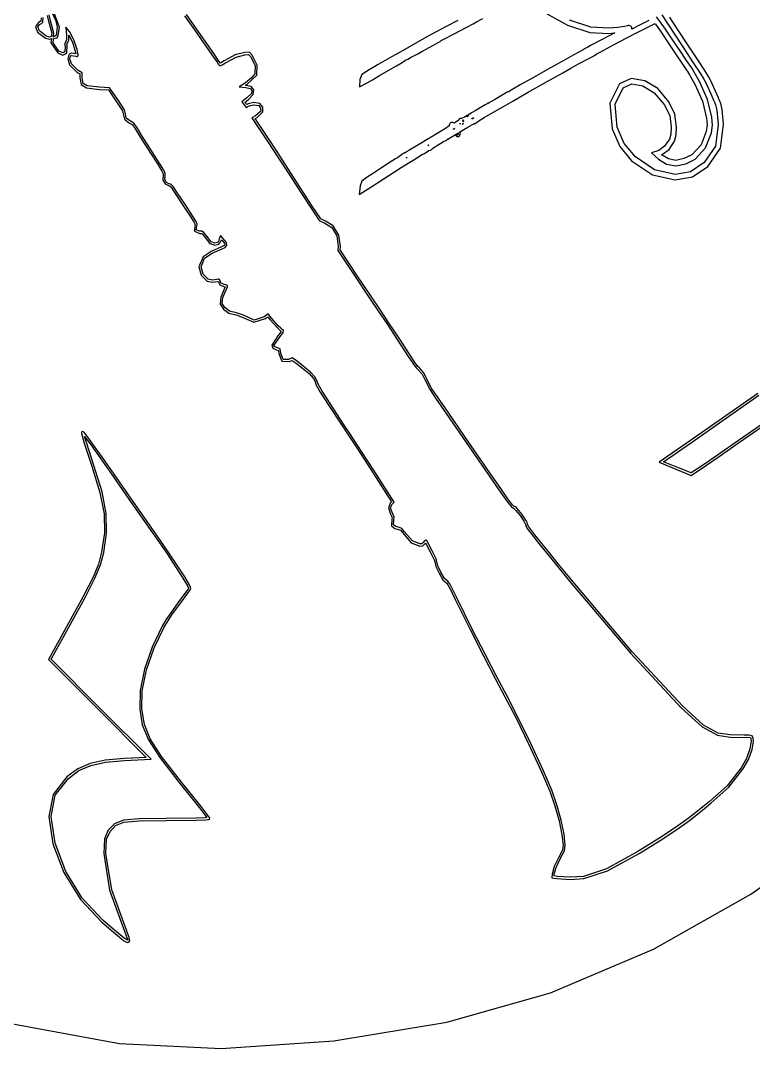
# Model space of a CAD drawing. Extents: x 23 to 468, y 457 to 580.
# Drawn here: x 406.3 to 444.6, y 456.6 to 510.3 of the extents above; entities that cross this region are included whole.
import ezdxf

# ---------------------------------------------------------------- set-up
doc = ezdxf.new("R2010")
doc.units = 0
doc.layers.get('0').update_dxf_attribs({"linetype": 'CONTINUOUS'})

msp = doc.modelspace()

# ---------------------------------------------------------------- linework, layer by layer
at = {"color": 0}
for p, q in [((407.674, 510.536), (407.734, 510.237)), ((407.846, 510.251), (407.779, 510.568)), ((407.91, 510.695), (408.114, 510.254)), ((408.305, 509.912), (408.005, 510.752)), ((414.842, 510.519), (415.364, 509.774)), ((415.459, 509.838), (414.937, 510.586)), ((433.716, 510.642), (434.837, 510.021)), ((439.773, 510.568), (440.097, 510.064)), ((407.222, 510.155), (407.063, 509.947)), ((407.176, 509.937), (407.271, 510.053)), ((407.303, 510.208), (407.222, 510.155)), ((407.271, 510.053), (407.37, 510.113)), ((407.338, 510.24), (407.303, 510.208)), ((407.352, 510.413), (407.338, 510.24)), ((407.37, 510.113), (407.437, 510.18)), ((407.437, 510.18), (407.465, 510.431)), ((407.734, 510.237), (407.85, 509.806)), ((407.945, 509.873), (407.846, 510.251)), ((408.114, 510.254), (408.192, 509.912)), ((429.122, 510.275), (428.505, 509.951)), ((429.588, 509.923), (429.913, 510.095)), ((429.913, 510.095), (430.093, 510.194)), ((430.093, 510.194), (430.421, 510.364)), ((434.837, 510.021), (436.009, 509.644)), ((436.062, 509.923), (434.95, 510.286)), ((437.981, 509.997), (437.822, 509.954)), ((438.037, 510.004), (437.981, 509.997)), ((438.069, 510.007), (438.037, 510.004)), ((438.15, 509.979), (438.069, 510.007)), ((438.171, 509.961), (438.15, 509.979)), ((438.531, 509.983), (438.277, 509.849)), ((438.916, 510.173), (438.531, 509.983)), ((439.102, 510.261), (438.916, 510.173)), ((439.039, 509.919), (439.416, 510.106)), ((439.078, 510.268), (439.102, 510.261)), ((439.416, 510.106), (439.434, 510.081)), ((439.434, 510.081), (439.734, 509.658)), ((439.656, 510.258), (439.494, 510.459)), ((439.967, 509.817), (439.656, 510.258)), ((440.097, 510.064), (440.429, 509.556)), ((440.334, 510.215), (440.189, 510.438)), ((440.665, 509.711), (440.334, 510.215)), ((407.063, 509.947), (407.169, 509.662)), ((407.169, 509.662), (407.571, 509.341)), ((407.261, 509.729), (407.176, 509.937)), ((407.617, 509.45), (407.261, 509.729)), ((407.786, 509.404), (407.617, 509.45)), ((407.85, 509.806), (407.906, 509.602)), ((407.906, 509.602), (407.871, 509.429)), ((408.023, 509.609), (407.945, 509.873)), ((407.973, 509.404), (408.023, 509.609)), ((408.076, 509.468), (407.973, 509.404)), ((408.114, 509.468), (408.076, 509.468)), ((408.118, 509.471), (408.114, 509.468)), ((408.157, 509.616), (408.118, 509.471)), ((408.192, 509.912), (408.157, 509.616)), ((408.21, 509.404), (408.266, 509.595)), ((408.266, 509.595), (408.305, 509.912)), ((408.827, 509.686), (408.644, 509.926)), ((408.644, 509.926), (408.679, 509.485)), ((408.679, 509.485), (408.682, 509.277)), ((408.795, 509.496), (408.795, 509.506)), ((408.795, 509.506), (408.982, 509.129)), ((408.799, 509.259), (408.795, 509.496)), ((409.056, 509.259), (408.827, 509.686)), ((415.364, 509.774), (416.267, 508.48)), ((416.366, 508.547), (415.459, 509.838)), ((427.99, 509.672), (427.369, 509.337)), ((428.505, 509.951), (427.99, 509.672)), ((428.463, 509.33), (428.883, 509.552)), ((428.883, 509.552), (429.588, 509.923)), ((436.009, 509.644), (436.996, 509.588)), ((436.989, 509.87), (436.062, 509.923)), ((437.314, 509.616), (436.651, 509.274)), ((437.483, 509.898), (436.989, 509.87)), ((436.996, 509.588), (437.321, 509.623)), ((437.321, 509.623), (437.314, 509.616)), ((437.822, 509.954), (437.483, 509.898)), ((437.914, 509.341), (438.411, 509.602)), ((438.189, 509.94), (438.171, 509.961)), ((438.21, 509.884), (438.189, 509.94)), ((438.277, 509.849), (438.199, 509.81)), ((438.199, 509.81), (438.206, 509.831)), ((438.206, 509.831), (438.214, 509.856)), ((438.214, 509.856), (438.21, 509.884)), ((438.411, 509.602), (438.654, 509.729)), ((438.654, 509.729), (439.039, 509.919)), ((439.734, 509.658), (440.178, 508.988)), ((440.415, 509.143), (439.967, 509.817)), ((440.429, 509.556), (440.902, 508.843)), ((441.134, 508.998), (440.665, 509.711)), ((407.571, 509.341), (407.786, 509.288)), ((407.871, 509.429), (407.786, 509.404)), ((407.786, 509.288), (407.899, 509.334)), ((407.899, 509.334), (407.861, 509.101)), ((407.861, 509.101), (408.22, 508.575)), ((407.973, 509.101), (408.005, 509.309)), ((408.277, 508.674), (407.973, 509.101)), ((408.005, 509.309), (408.076, 509.351)), ((408.076, 509.351), (408.146, 509.358)), ((408.146, 509.358), (408.21, 509.404)), ((408.64, 509.178), (408.58, 509.055)), ((408.58, 509.055), (408.615, 508.935)), ((408.615, 508.935), (408.598, 508.639)), ((408.682, 509.277), (408.64, 509.178)), ((408.693, 508.568), (408.718, 508.988)), ((408.7, 509.041), (408.739, 509.111)), ((408.718, 508.988), (408.7, 509.041)), ((408.739, 509.111), (408.799, 509.259)), ((408.982, 509.129), (409.12, 508.723)), ((409.229, 508.751), (409.056, 509.259)), ((427.369, 509.337), (426.219, 508.691)), ((427.235, 508.656), (427.849, 508.981)), ((427.849, 508.981), (428.085, 509.115)), ((428.085, 509.115), (428.163, 509.157)), ((428.163, 509.157), (428.188, 509.171)), ((428.188, 509.171), (428.223, 509.203)), ((428.216, 509.192), (428.255, 509.217)), ((428.223, 509.203), (428.216, 509.192)), ((428.255, 509.217), (428.463, 509.33)), ((436.09, 508.977), (435.903, 508.878)), ((436.651, 509.274), (436.09, 508.977)), ((436.714, 508.702), (437.282, 509.009)), ((437.282, 509.009), (437.914, 509.341)), ((440.178, 508.988), (440.492, 508.519)), ((440.725, 508.681), (440.415, 509.143)), ((441.688, 508.159), (441.134, 508.998)), ((408.22, 508.575), (408.492, 508.462)), ((408.499, 508.579), (408.277, 508.674)), ((408.492, 508.462), (408.693, 508.568)), ((408.598, 508.639), (408.499, 508.579)), ((408.799, 508.48), (408.742, 508.258)), ((408.845, 508.529), (408.799, 508.48)), ((408.912, 508.564), (408.845, 508.529)), ((408.852, 508.268), (408.887, 508.409)), ((408.887, 508.409), (408.919, 508.445)), ((409.081, 508.54), (408.912, 508.564)), ((408.919, 508.445), (408.929, 508.448)), ((408.929, 508.448), (409.049, 508.427)), ((409.049, 508.427), (409.169, 508.399)), ((409.166, 508.519), (409.081, 508.54)), ((409.12, 508.723), (409.166, 508.529)), ((409.166, 508.529), (409.166, 508.519)), ((409.169, 508.399), (409.208, 508.392)), ((409.208, 508.392), (409.229, 508.392)), ((409.272, 508.55), (409.229, 508.751)), ((409.229, 508.392), (409.243, 508.392)), ((409.243, 508.392), (409.275, 508.416)), ((409.286, 508.487), (409.272, 508.55)), ((409.275, 508.416), (409.282, 508.423)), ((409.282, 508.423), (409.286, 508.43)), ((409.289, 508.462), (409.286, 508.487)), ((409.286, 508.43), (409.289, 508.441)), ((409.289, 508.441), (409.289, 508.462)), ((416.267, 508.48), (416.542, 508.085)), ((416.641, 508.152), (416.366, 508.547)), ((417.488, 508.466), (416.913, 508.159)), ((417.985, 508.6), (417.488, 508.466)), ((417.53, 508.356), (417.992, 508.48)), ((418.236, 508.617), (417.985, 508.6)), ((417.992, 508.48), (418.19, 508.497)), ((418.19, 508.497), (418.296, 508.381)), ((418.38, 508.459), (418.236, 508.617)), ((418.296, 508.381), (418.525, 507.915)), ((418.638, 507.94), (418.38, 508.459)), ((425.693, 508.395), (425.319, 508.183)), ((426.219, 508.691), (425.693, 508.395)), ((426.688, 508.346), (426.889, 508.452)), ((426.889, 508.452), (427.027, 508.533)), ((427.027, 508.533), (427.235, 508.656)), ((435.144, 508.455), (434.647, 508.183)), ((435.479, 508.631), (435.144, 508.455)), ((435.666, 508.73), (435.479, 508.631)), ((435.772, 508.797), (435.666, 508.73)), ((435.903, 508.878), (435.772, 508.797)), ((436.033, 508.325), (436.259, 508.448)), ((436.259, 508.448), (436.4, 508.536)), ((436.4, 508.536), (436.51, 508.596)), ((436.51, 508.596), (436.714, 508.702)), ((440.492, 508.519), (440.813, 508.039)), ((441.053, 508.187), (440.725, 508.681)), ((440.902, 508.843), (441.452, 508.007)), ((408.742, 508.258), (408.831, 507.954)), ((408.831, 507.954), (409.24, 507.552)), ((408.933, 508), (408.852, 508.268)), ((409.293, 507.651), (408.933, 508)), ((416.542, 508.085), (416.62, 507.975)), ((416.62, 507.975), (416.641, 507.947)), ((416.715, 508.042), (416.641, 508.152)), ((416.641, 507.947), (416.645, 507.936)), ((416.645, 507.936), (416.648, 507.933)), ((416.648, 507.933), (416.673, 507.915)), ((416.673, 507.915), (416.683, 507.912)), ((416.683, 507.912), (416.691, 507.912)), ((416.691, 507.912), (416.708, 507.912)), ((416.708, 507.912), (416.722, 507.919)), ((416.743, 508.056), (416.715, 508.042)), ((416.722, 507.919), (416.743, 507.926)), ((416.913, 508.159), (416.743, 508.056)), ((416.743, 507.926), (416.8, 507.958)), ((416.8, 507.958), (416.973, 508.064)), ((416.973, 508.064), (417.53, 508.356)), ((418.525, 507.915), (418.511, 507.474)), ((418.617, 507.421), (418.638, 507.94)), ((424.96, 507.975), (424.487, 507.697)), ((425.319, 508.183), (424.96, 507.975)), ((425.482, 507.654), (425.905, 507.898)), ((425.905, 507.898), (426.212, 508.081)), ((426.212, 508.081), (426.392, 508.191)), ((426.392, 508.191), (426.498, 508.247)), ((426.498, 508.247), (426.688, 508.346)), ((434.146, 507.905), (433.797, 507.704)), ((434.647, 508.183), (434.146, 507.905)), ((435.028, 507.778), (435.391, 507.982)), ((435.391, 507.982), (436.033, 508.325)), ((440.813, 508.039), (441.067, 507.679)), ((441.279, 507.862), (441.053, 508.187)), ((441.357, 507.753), (441.279, 507.862)), ((441.452, 508.007), (441.773, 507.51)), ((442.016, 507.651), (441.688, 508.159)), ((409.24, 507.552), (409.377, 507.478)), ((409.49, 507.541), (409.293, 507.651)), ((409.377, 507.478), (409.377, 507.277)), ((409.49, 507.277), (409.49, 507.541)), ((418.091, 506.924), (418.617, 507.421)), ((418.511, 507.474), (418.338, 507.273)), ((424.109, 507.446), (424, 507.189)), ((424.487, 507.697), (424.109, 507.446)), ((424.653, 507.175), (425.034, 507.393)), ((425.034, 507.393), (425.482, 507.654)), ((433.102, 507.309), (432.375, 506.906)), ((433.797, 507.704), (433.102, 507.309)), ((433.754, 507.058), (434.605, 507.534)), ((434.605, 507.534), (435.028, 507.778)), ((441.067, 507.679), (441.117, 507.601)), ((441.117, 507.601), (441.219, 507.432)), ((441.219, 507.432), (441.491, 506.942)), ((441.463, 507.573), (441.357, 507.753)), ((441.741, 507.076), (441.463, 507.573)), ((441.773, 507.51), (441.96, 507.203)), ((442.207, 507.337), (442.016, 507.651)), ((442.348, 507.076), (442.207, 507.337)), ((409.377, 507.277), (409.444, 506.924)), ((409.444, 506.924), (409.72, 506.748)), ((409.54, 506.984), (409.49, 507.277)), ((409.751, 506.861), (409.54, 506.984)), ((410.408, 506.783), (409.751, 506.861)), ((410.926, 506.758), (410.408, 506.783)), ((411.353, 506.137), (410.926, 506.758)), ((418.024, 507.019), (417.703, 506.801)), ((417.703, 506.801), (418.042, 506.765)), ((418.338, 507.273), (418.024, 507.019)), ((418.031, 506.882), (418.091, 506.924)), ((418.056, 506.878), (418.031, 506.882)), ((418.042, 506.765), (418.267, 506.709)), ((418.324, 506.815), (418.056, 506.878)), ((418.469, 506.652), (418.324, 506.815)), ((424, 507.189), (423.989, 506.804)), ((423.989, 506.804), (424.385, 507.019)), ((424, 507.189), (424, 507.189)), ((424.385, 507.019), (424.653, 507.175)), ((432.375, 506.906), (431.902, 506.631)), ((432.76, 506.501), (433.754, 507.058)), ((437.564, 506.966), (437.049, 505.957)), ((437.332, 505.905), (437.751, 506.755)), ((438.175, 507.231), (437.564, 506.966)), ((437.751, 506.755), (438.21, 506.952)), ((438.88, 507.125), (438.175, 507.231)), ((438.21, 506.952), (438.778, 506.861)), ((438.778, 506.861), (439.378, 506.494)), ((439.561, 506.709), (438.88, 507.125)), ((441.491, 506.942), (441.9, 506.046)), ((442.165, 506.134), (441.741, 507.076)), ((441.96, 507.203), (442.098, 506.945)), ((442.098, 506.945), (442.38, 506.324)), ((442.644, 506.423), (442.348, 507.076)), ((409.72, 506.748), (410.408, 506.67)), ((410.408, 506.67), (410.866, 506.645)), ((410.866, 506.645), (411.258, 506.07)), ((418.095, 506.222), (417.841, 506.021)), ((418.331, 506.458), (418.095, 506.222)), ((418.169, 506.13), (418.433, 506.395)), ((418.267, 506.709), (418.356, 506.61)), ((418.356, 506.61), (418.331, 506.458)), ((418.433, 506.395), (418.469, 506.652)), ((431.514, 506.416), (431.031, 506.13)), ((431.666, 506.508), (431.514, 506.416)), ((431.726, 506.536), (431.666, 506.508)), ((431.754, 506.55), (431.726, 506.536)), ((431.814, 506.557), (431.754, 506.55)), ((431.807, 506.568), (431.779, 506.554)), ((431.779, 506.554), (431.814, 506.557)), ((431.902, 506.631), (431.807, 506.568)), ((431.991, 506.06), (432.76, 506.501)), ((439.378, 506.494), (439.903, 505.876)), ((440.143, 506.024), (439.561, 506.709)), ((442.38, 506.324), (442.468, 506.113)), ((442.726, 506.222), (442.644, 506.423)), ((442.754, 506.159), (442.726, 506.222)), ((411.258, 506.07), (411.6, 505.548)), ((411.699, 505.601), (411.353, 506.137)), ((417.841, 506.021), (417.953, 505.869)), ((417.953, 505.869), (418.066, 505.718)), ((418.003, 506), (418.169, 506.13)), ((418.049, 505.94), (418.003, 506)), ((418.098, 505.873), (418.049, 505.94)), ((418.066, 505.718), (418.218, 505.813)), ((418.162, 505.908), (418.098, 505.873)), ((418.461, 505.986), (418.162, 505.908)), ((418.218, 505.813), (418.465, 505.869)), ((418.772, 505.926), (418.461, 505.986)), ((418.465, 505.869), (418.715, 505.823)), ((418.715, 505.823), (418.818, 505.696)), ((418.927, 505.735), (418.772, 505.926)), ((418.818, 505.696), (418.828, 505.531)), ((418.938, 505.492), (418.927, 505.735)), ((430.541, 505.862), (430.022, 505.545)), ((430.643, 505.922), (430.541, 505.862)), ((430.685, 505.947), (430.643, 505.922)), ((430.706, 505.954), (430.685, 505.947)), ((430.759, 505.964), (430.706, 505.954)), ((430.735, 505.964), (430.72, 505.957)), ((430.72, 505.957), (430.759, 505.964)), ((430.805, 506), (430.735, 505.964)), ((431.031, 506.13), (430.805, 506)), ((431.197, 505.605), (431.507, 505.781)), ((431.507, 505.781), (431.991, 506.06)), ((437.049, 505.957), (437.173, 504.61)), ((437.441, 504.691), (437.332, 505.905)), ((439.903, 505.876), (440.182, 505.305)), ((440.45, 505.382), (440.143, 506.024)), ((441.9, 506.046), (442.105, 505.171)), ((442.383, 505.213), (442.165, 506.134)), ((442.468, 506.113), (442.503, 506.035)), ((442.503, 506.035), (442.542, 505.968)), ((442.542, 505.968), (442.577, 505.859)), ((442.577, 505.859), (442.637, 505.576)), ((442.761, 506.144), (442.754, 506.159)), ((442.849, 505.933), (442.761, 506.144)), ((442.916, 505.622), (442.849, 505.933)), ((411.6, 505.548), (411.642, 505.389)), ((411.642, 505.389), (411.706, 505.107)), ((411.752, 505.372), (411.699, 505.601)), ((411.794, 505.171), (411.752, 505.372)), ((412.013, 505.016), (411.794, 505.171)), ((418.557, 505.291), (418.359, 505.188)), ((418.359, 505.188), (418.557, 504.889)), ((418.529, 505.146), (418.613, 505.188)), ((418.655, 504.952), (418.529, 505.146)), ((418.828, 505.531), (418.557, 505.291)), ((418.613, 505.188), (418.938, 505.492)), ((429.242, 505.146), (429.179, 505.114)), ((429.288, 505.146), (429.242, 505.146)), ((429.292, 505.143), (429.288, 505.146)), ((429.316, 505.153), (429.292, 505.143)), ((429.465, 505.22), (429.316, 505.153)), ((429.602, 505.301), (429.465, 505.22)), ((429.637, 505.322), (429.602, 505.301)), ((429.69, 505.382), (429.609, 505.241)), ((429.609, 505.241), (429.634, 505.319)), ((429.634, 505.319), (429.637, 505.322)), ((429.8, 505.414), (429.69, 505.382)), ((429.832, 505.439), (429.779, 505.411)), ((429.779, 505.411), (429.8, 505.414)), ((430.022, 505.545), (429.832, 505.439)), ((429.874, 505.146), (429.842, 505.132)), ((429.842, 505.132), (429.853, 505.146)), ((429.853, 505.146), (429.888, 505.153)), ((429.853, 505.146), (429.853, 505.146)), ((429.941, 505.16), (429.874, 505.146)), ((429.888, 505.153), (429.948, 505.185)), ((429.923, 505.164), (429.906, 505.153)), ((429.906, 505.153), (429.941, 505.16)), ((429.948, 505.185), (429.923, 505.164)), ((430.167, 504.994), (430.488, 505.199)), ((430.488, 505.199), (431.197, 505.605)), ((440.182, 505.305), (440.26, 504.698)), ((440.542, 504.705), (440.45, 505.382)), ((442.105, 505.171), (442.14, 504.814)), ((442.419, 504.804), (442.383, 505.213)), ((442.637, 505.576), (442.718, 504.836)), ((443.001, 504.85), (442.916, 505.622)), ((411.706, 505.107), (411.97, 504.91)), ((411.97, 504.91), (412.126, 504.821)), ((412.196, 504.903), (412.013, 505.016)), ((412.126, 504.821), (412.249, 504.638)), ((412.344, 504.694), (412.196, 504.903)), ((412.249, 504.638), (412.542, 504.165)), ((412.634, 504.229), (412.344, 504.694)), ((418.557, 504.889), (418.811, 504.504)), ((418.909, 504.567), (418.655, 504.952)), ((428.47, 504.631), (428.039, 504.366)), ((428.671, 504.769), (428.47, 504.631)), ((428.678, 504.85), (428.667, 504.804)), ((428.667, 504.804), (428.671, 504.769)), ((428.696, 504.889), (428.678, 504.85)), ((428.731, 504.92), (428.696, 504.889)), ((428.777, 504.938), (428.731, 504.92)), ((428.816, 504.945), (428.777, 504.938)), ((428.861, 504.938), (428.816, 504.945)), ((428.904, 504.917), (428.861, 504.938)), ((428.967, 504.627), (428.872, 504.571)), ((428.872, 504.571), (428.904, 504.61)), ((428.921, 504.899), (428.904, 504.917)), ((428.904, 504.61), (428.907, 504.61)), ((428.907, 504.61), (428.967, 504.627)), ((428.932, 504.903), (428.921, 504.899)), ((429.122, 505.019), (428.932, 504.903)), ((429.126, 505.026), (429.122, 505.019)), ((429.129, 505.047), (429.126, 505.026)), ((429.179, 505.114), (429.129, 505.047)), ((429.2, 504.881), (429.26, 504.864)), ((429.214, 504.874), (429.2, 504.881)), ((429.249, 504.864), (429.214, 504.874)), ((429.225, 504.451), (429.641, 504.694)), ((429.26, 504.864), (429.249, 504.864)), ((429.408, 504.885), (429.348, 504.85)), ((429.348, 504.85), (429.373, 504.874)), ((429.373, 504.874), (429.408, 504.885)), ((429.38, 505.079), (429.394, 505.061)), ((429.401, 504.97), (429.38, 505.079)), ((429.394, 505.061), (429.405, 505.019)), ((429.405, 504.994), (429.401, 504.97)), ((429.405, 505.019), (429.405, 504.994)), ((429.641, 504.694), (429.884, 504.836)), ((429.884, 504.836), (429.962, 504.878)), ((429.941, 504.878), (430.022, 504.896)), ((429.98, 504.881), (429.941, 504.878)), ((429.962, 504.878), (429.98, 504.881)), ((430.022, 504.896), (430.068, 504.924)), ((430.068, 504.924), (430.167, 504.994)), ((437.173, 504.61), (437.571, 503.693)), ((437.811, 503.837), (437.441, 504.691)), ((440.26, 504.698), (440.249, 504.335)), ((440.524, 504.289), (440.542, 504.705)), ((442.14, 504.814), (442.083, 504.469)), ((442.359, 504.409), (442.419, 504.804)), ((442.718, 504.836), (442.584, 503.707)), ((442.838, 503.608), (443.001, 504.85)), ((412.542, 504.165), (413.064, 503.343)), ((413.159, 503.407), (412.634, 504.229)), ((418.811, 504.504), (419.195, 503.929)), ((419.294, 503.996), (418.909, 504.567)), ((427.807, 504.229), (427.507, 504.056)), ((428.039, 504.366), (427.807, 504.229)), ((428.54, 504.035), (428.59, 504.081)), ((428.59, 504.081), (428.576, 504.063)), ((428.576, 504.063), (428.597, 504.077)), ((428.597, 504.077), (428.678, 504.13)), ((428.678, 504.13), (428.935, 504.278)), ((428.935, 504.278), (428.971, 504.299)), ((428.971, 504.299), (429.07, 504.201)), ((428.988, 504.31), (429.147, 504.405)), ((428.992, 504.292), (428.988, 504.31)), ((429.002, 504.282), (428.992, 504.292)), ((428.999, 504.282), (428.999, 504.282)), ((429.091, 504.278), (429.002, 504.282)), ((429.07, 504.201), (429.154, 504.218)), ((429.165, 504.388), (429.091, 504.278)), ((429.147, 504.405), (429.165, 504.388)), ((429.154, 504.218), (429.211, 504.25)), ((429.211, 504.25), (429.256, 504.359)), ((429.228, 504.448), (429.225, 504.451)), ((429.256, 504.359), (429.228, 504.448)), ((440.171, 504.074), (439.914, 503.7)), ((440.249, 504.335), (440.171, 504.074)), ((440.432, 503.968), (440.524, 504.289)), ((442.083, 504.469), (441.826, 503.767)), ((442.059, 503.622), (442.359, 504.409)), ((419.195, 503.929), (419.721, 503.135)), ((419.82, 503.199), (419.294, 503.996)), ((427.02, 503.756), (426.554, 503.477)), ((427.507, 504.056), (427.02, 503.756)), ((427.228, 503.551), (427.217, 503.548)), ((427.217, 503.548), (427.221, 503.551)), ((427.221, 503.551), (427.228, 503.551)), ((427.549, 503.745), (427.598, 503.777)), ((427.584, 503.756), (427.549, 503.745)), ((427.598, 503.777), (427.584, 503.756)), ((427.598, 503.763), (427.588, 503.76)), ((427.588, 503.76), (427.598, 503.763)), ((427.588, 503.76), (427.588, 503.76)), ((427.701, 503.499), (427.803, 503.594)), ((427.792, 503.573), (427.842, 503.611)), ((427.803, 503.594), (427.792, 503.573)), ((427.842, 503.611), (428.008, 503.728)), ((428.008, 503.728), (428.367, 503.94)), ((428.367, 503.94), (428.491, 504.007)), ((428.491, 504.007), (428.54, 504.035)), ((437.571, 503.693), (438.192, 502.934)), ((438.39, 503.142), (437.811, 503.837)), ((439.914, 503.7), (439.611, 503.477)), ((439.762, 503.248), (440.154, 503.537)), ((440.154, 503.537), (440.432, 503.968)), ((441.826, 503.767), (441.343, 503.255)), ((441.516, 503.029), (442.059, 503.622)), ((442.584, 503.707), (441.981, 502.853)), ((442.172, 502.645), (442.838, 503.608)), ((413.064, 503.343), (413.463, 502.722)), ((413.554, 502.786), (413.159, 503.407)), ((419.721, 503.135), (420.317, 502.207)), ((420.416, 502.271), (419.82, 503.199)), ((425.859, 503.043), (425.722, 502.959)), ((425.972, 503.103), (425.859, 503.043)), ((426.18, 503.248), (425.972, 503.103)), ((426.275, 503.329), (426.18, 503.248)), ((426.325, 503.361), (426.275, 503.329)), ((426.41, 503.382), (426.325, 503.361)), ((426.367, 503.375), (426.41, 503.382)), ((426.371, 503.375), (426.367, 503.375)), ((426.406, 503.396), (426.371, 503.375)), ((426.554, 503.477), (426.406, 503.396)), ((426.466, 503.111), (426.41, 503.079)), ((426.41, 503.079), (426.434, 503.1)), ((426.434, 503.1), (426.448, 503.107)), ((426.448, 503.107), (426.466, 503.111)), ((426.515, 502.811), (426.9, 503.047)), ((426.9, 503.047), (427.126, 503.199)), ((427.126, 503.199), (427.224, 503.255)), ((427.224, 503.255), (427.253, 503.273)), ((427.228, 503.269), (427.313, 503.29)), ((427.253, 503.273), (427.228, 503.269)), ((427.313, 503.29), (427.369, 503.319)), ((427.369, 503.319), (427.493, 503.403)), ((427.493, 503.403), (427.584, 503.467)), ((427.584, 503.467), (427.598, 503.481)), ((427.598, 503.481), (427.701, 503.499)), ((439.395, 502.468), (438.39, 503.142)), ((439.611, 503.477), (439.226, 503.35)), ((439.226, 503.35), (439.596, 503.019)), ((439.596, 503.019), (440.02, 502.768)), ((439.787, 503.227), (439.762, 503.248)), ((440.122, 503.04), (439.787, 503.227)), ((440.51, 502.955), (440.122, 503.04)), ((440.93, 503.058), (440.51, 502.955)), ((441.343, 503.255), (440.93, 503.058)), ((441.032, 502.779), (441.516, 503.029)), ((413.463, 502.722), (413.66, 502.394)), ((413.759, 502.451), (413.554, 502.786)), ((425.083, 502.543), (424.713, 502.299)), ((424.917, 501.798), (426.163, 502.588)), ((425.485, 502.807), (425.083, 502.543)), ((425.722, 502.959), (425.485, 502.807)), ((426.163, 502.588), (426.515, 502.811)), ((438.192, 502.934), (439.279, 502.211)), ((440.471, 502.225), (439.395, 502.468)), ((440.02, 502.768), (440.51, 502.677)), ((440.51, 502.677), (441.032, 502.779)), ((441.981, 502.853), (441.269, 502.366)), ((441.371, 502.109), (442.172, 502.645)), ((413.66, 502.394), (413.724, 502.253)), ((413.717, 502.186), (413.706, 501.936)), ((413.706, 501.936), (413.83, 501.731)), ((413.724, 502.253), (413.717, 502.186)), ((413.833, 502.274), (413.759, 502.451)), ((413.815, 501.964), (413.822, 502.158)), ((413.907, 501.812), (413.815, 501.964)), ((413.822, 502.158), (413.833, 502.274)), ((420.317, 502.207), (420.91, 501.29)), ((421.009, 501.354), (420.416, 502.271)), ((424.385, 502.087), (424.102, 501.876)), ((424.713, 502.299), (424.385, 502.087)), ((439.279, 502.211), (440.471, 501.943)), ((441.269, 502.366), (440.471, 502.225)), ((440.471, 501.943), (441.371, 502.109)), ((413.83, 501.731), (414.031, 501.632)), ((414.027, 501.745), (413.907, 501.812)), ((414.122, 501.721), (414.027, 501.745)), ((414.031, 501.632), (414.066, 501.625)), ((414.066, 501.625), (414.158, 501.523)), ((414.246, 501.59), (414.122, 501.721)), ((414.158, 501.523), (414.387, 501.188)), ((414.482, 501.255), (414.246, 501.59)), ((423.965, 501.177), (424.427, 501.474)), ((423.993, 501.47), (423.965, 501.177)), ((424.007, 501.629), (423.993, 501.47)), ((424.102, 501.876), (424.007, 501.629)), ((424.427, 501.474), (424.917, 501.798)), ((414.387, 501.188), (414.828, 500.521)), ((414.923, 500.588), (414.482, 501.255)), ((420.91, 501.29), (421.418, 500.511)), ((421.517, 500.574), (421.009, 501.354)), ((414.828, 500.521), (415.174, 499.999)), ((415.265, 500.063), (414.923, 500.588)), ((421.418, 500.511), (421.876, 499.816)), ((421.957, 499.907), (421.517, 500.574)), ((415.174, 499.999), (415.346, 499.72)), ((415.442, 499.777), (415.265, 500.063)), ((415.502, 499.625), (415.442, 499.777)), ((421.876, 499.816), (422.162, 499.678)), ((422.211, 499.78), (421.957, 499.907)), ((422.61, 499.544), (422.211, 499.78)), ((415.346, 499.72), (415.389, 499.614)), ((415.378, 499.572), (415.361, 499.265)), ((415.361, 499.265), (415.646, 499.149)), ((415.389, 499.614), (415.378, 499.572)), ((415.456, 499.329), (415.477, 499.523)), ((415.643, 499.265), (415.456, 499.329)), ((415.477, 499.523), (415.502, 499.625)), ((415.745, 499.262), (415.643, 499.265)), ((415.837, 499.219), (415.745, 499.262)), ((422.162, 499.678), (422.529, 499.456)), ((422.529, 499.456), (422.79, 499.022)), ((422.899, 499.061), (422.61, 499.544)), ((415.646, 499.149), (415.731, 499.145)), ((415.731, 499.145), (415.766, 499.131)), ((415.766, 499.131), (415.914, 498.934)), ((416.006, 498.997), (415.837, 499.219)), ((415.914, 498.934), (416.168, 498.616)), ((416.239, 498.704), (416.006, 498.997)), ((416.422, 498.644), (416.239, 498.704)), ((416.62, 498.725), (416.567, 498.68)), ((416.631, 498.789), (416.62, 498.725)), ((416.627, 498.581), (416.74, 498.725)), ((416.655, 498.863), (416.631, 498.789)), ((416.722, 499.043), (416.655, 498.863)), ((416.92, 498.817), (416.722, 499.043)), ((416.74, 498.725), (416.747, 498.757)), ((416.747, 498.757), (416.768, 498.821)), ((416.768, 498.821), (416.839, 498.74)), ((416.839, 498.74), (416.93, 498.616)), ((417.029, 498.669), (416.92, 498.817)), ((422.79, 499.022), (422.871, 498.482)), ((422.988, 498.468), (422.899, 499.061)), ((416.235, 498.21), (415.812, 497.932)), ((416.168, 498.616), (416.426, 498.528)), ((416.768, 498.454), (416.235, 498.21)), ((416.285, 498.108), (416.8, 498.341)), ((416.567, 498.68), (416.422, 498.644)), ((416.426, 498.528), (416.627, 498.581)), ((416.906, 498.514), (416.768, 498.454)), ((416.8, 498.341), (416.966, 498.415)), ((416.945, 498.556), (416.906, 498.514)), ((416.93, 498.616), (416.945, 498.556)), ((416.966, 498.415), (417.054, 498.528)), ((417.054, 498.528), (417.029, 498.669)), ((422.871, 498.482), (422.85, 498.256)), ((422.85, 498.256), (423.75, 496.905)), ((422.97, 498.284), (422.988, 498.468)), ((423.845, 496.969), (422.97, 498.284)), ((415.812, 497.932), (415.59, 497.399)), ((415.703, 497.399), (415.89, 497.851)), ((415.89, 497.851), (416.285, 498.108)), ((415.59, 497.399), (415.71, 496.969)), ((415.809, 497.025), (415.703, 497.399)), ((415.71, 496.969), (416.027, 496.655)), ((416.077, 496.753), (415.809, 497.025)), ((416.027, 496.655), (416.299, 496.598)), ((416.299, 496.715), (416.077, 496.753)), ((416.535, 496.743), (416.299, 496.715)), ((416.299, 496.598), (416.585, 496.634)), ((416.592, 496.761), (416.535, 496.743)), ((416.585, 496.634), (416.592, 496.637)), ((416.659, 496.753), (416.592, 496.761)), ((416.592, 496.637), (416.68, 496.461)), ((416.698, 496.697), (416.659, 496.753)), ((416.701, 496.644), (416.698, 496.697)), ((416.747, 496.549), (416.701, 496.644)), ((423.75, 496.905), (424.473, 495.819)), ((424.572, 495.882), (423.845, 496.969)), ((416.68, 496.461), (416.899, 496.372)), ((416.966, 496.355), (416.736, 495.822)), ((416.913, 496.485), (416.747, 496.549)), ((416.846, 495.804), (417.086, 496.358)), ((416.899, 496.372), (416.966, 496.355)), ((417.022, 496.461), (416.913, 496.485)), ((417.057, 496.443), (417.022, 496.461)), ((417.082, 496.422), (417.057, 496.443)), ((417.086, 496.358), (417.082, 496.422)), ((416.736, 495.822), (416.705, 495.455)), ((416.814, 495.483), (416.846, 495.804)), ((416.952, 495.275), (416.814, 495.483)), ((424.473, 495.819), (424.974, 495.074)), ((425.073, 495.138), (424.572, 495.882)), ((416.705, 495.455), (416.87, 495.194)), ((416.87, 495.194), (417.149, 494.99)), ((417.191, 495.095), (416.952, 495.275)), ((417.149, 494.99), (417.541, 494.891)), ((417.551, 495.004), (417.191, 495.095)), ((417.918, 494.87), (417.551, 495.004)), ((419.202, 494.944), (419.001, 494.796)), ((419.403, 494.704), (419.202, 494.944)), ((424.974, 495.074), (425.401, 494.436)), ((425.499, 494.499), (425.073, 495.138)), ((417.541, 494.891), (417.851, 494.778)), ((417.851, 494.778), (418.469, 494.51)), ((418.472, 494.626), (417.918, 494.87)), ((418.469, 494.51), (419.072, 494.7)), ((419.001, 494.796), (418.472, 494.626)), ((419.072, 494.7), (419.188, 494.788)), ((419.188, 494.788), (419.319, 494.63)), ((419.319, 494.63), (419.657, 494.249)), ((419.735, 494.326), (419.403, 494.704)), ((425.401, 494.436), (425.947, 493.607)), ((426.046, 493.67), (425.499, 494.499)), ((419.657, 494.249), (419.798, 494.108)), ((419.89, 494.034), (419.71, 493.794)), ((419.873, 494.192), (419.735, 494.326)), ((419.798, 494.108), (419.894, 494.034)), ((419.798, 493.72), (419.989, 493.977)), ((419.95, 494.132), (419.873, 494.192)), ((419.894, 494.034), (419.89, 494.034)), ((420.007, 494.072), (419.95, 494.132)), ((419.989, 493.977), (420.007, 494.072)), ((419.71, 493.794), (419.4, 493.31)), ((419.509, 493.289), (419.798, 493.72)), ((425.947, 493.607), (426.494, 492.778)), ((426.593, 492.841), (426.046, 493.67)), ((419.4, 493.31), (419.453, 493.152)), ((419.453, 493.152), (419.622, 493.074)), ((419.523, 493.24), (419.509, 493.289)), ((419.654, 493.183), (419.523, 493.24)), ((419.622, 493.074), (419.742, 493.035)), ((419.844, 493.123), (419.654, 493.183)), ((419.742, 493.035), (419.76, 492.88)), ((419.76, 492.88), (419.922, 492.478)), ((419.869, 492.894), (419.844, 493.123)), ((419.993, 492.57), (419.869, 492.894)), ((426.893, 492.393), (426.593, 492.841)), ((419.922, 492.478), (420.31, 492.46)), ((420.268, 492.57), (419.993, 492.57)), ((420.472, 492.644), (420.268, 492.57)), ((420.31, 492.46), (420.462, 492.517)), ((420.462, 492.517), (420.68, 492.365)), ((420.74, 492.46), (420.472, 492.644)), ((420.68, 492.365), (421.344, 491.829)), ((421.418, 491.91), (420.74, 492.46)), ((426.494, 492.778), (426.798, 492.326)), ((426.798, 492.326), (426.942, 492.129)), ((427.034, 492.206), (426.893, 492.393)), ((421.344, 491.829), (421.555, 491.596)), ((421.644, 491.666), (421.418, 491.91)), ((426.942, 492.129), (427.034, 492.047)), ((427.105, 492.139), (427.034, 492.206)), ((427.034, 492.047), (427.246, 491.797)), ((427.348, 491.86), (427.105, 492.139)), ((427.246, 491.797), (427.404, 491.476)), ((427.517, 491.508), (427.348, 491.86)), ((421.555, 491.596), (421.644, 491.441)), ((421.753, 491.469), (421.644, 491.666)), ((421.644, 491.441), (421.721, 491.225)), ((421.721, 491.225), (421.929, 490.859)), ((421.827, 491.271), (421.753, 491.469)), ((422.028, 490.915), (421.827, 491.271)), ((427.404, 491.476), (427.669, 490.975)), ((427.764, 491.038), (427.517, 491.508)), ((421.929, 490.859), (422.346, 490.206)), ((422.441, 490.269), (422.028, 490.915)), ((427.669, 490.975), (427.958, 490.548)), ((428.057, 490.612), (427.764, 491.038)), ((444.789, 490.788), (441.272, 488.333)), ((441.318, 488.237), (444.839, 490.696)), ((422.346, 490.206), (423.062, 489.126)), ((423.153, 489.19), (422.441, 490.269)), ((427.958, 490.548), (428.512, 489.744)), ((428.607, 489.807), (428.057, 490.612)), ((428.512, 489.744), (429.366, 488.502)), ((429.465, 488.565), (428.607, 489.807)), ((423.062, 489.126), (423.386, 488.632)), ((423.478, 488.696), (423.153, 489.19)), ((445.234, 489.349), (443.784, 488.336)), ((443.837, 488.244), (445.287, 489.253)), ((409.473, 488.788), (409.459, 488.749)), ((409.459, 488.749), (409.459, 488.731)), ((409.459, 488.731), (409.462, 488.696)), ((409.462, 488.696), (409.49, 488.583)), ((409.529, 488.802), (409.473, 488.788)), ((409.49, 488.583), (409.603, 488.202)), ((409.547, 488.795), (409.526, 488.802)), ((409.526, 488.802), (409.529, 488.802)), ((409.564, 488.781), (409.547, 488.795)), ((409.596, 488.749), (409.564, 488.781)), ((409.698, 488.622), (409.596, 488.749)), ((409.621, 488.534), (409.96, 488.086)), ((409.713, 488.234), (409.621, 488.534)), ((410.048, 488.149), (409.698, 488.622)), ((423.386, 488.632), (423.803, 487.998)), ((423.894, 488.057), (423.478, 488.696)), ((429.366, 488.502), (430.565, 486.763)), ((430.661, 486.826), (429.465, 488.565)), ((409.603, 488.202), (410.005, 486.985)), ((410.111, 487.02), (409.713, 488.234)), ((409.96, 488.086), (410.464, 487.377)), ((410.556, 487.444), (410.048, 488.149)), ((423.803, 487.998), (424.254, 487.303)), ((424.349, 487.363), (423.894, 488.057)), ((441.272, 488.333), (439.635, 487.197)), ((439.868, 487.225), (441.318, 488.237)), ((443.784, 488.336), (442.673, 487.564)), ((442.722, 487.468), (443.837, 488.244)), ((411.166, 486.572), (410.556, 487.444)), ((442.673, 487.564), (442.055, 487.14)), ((442.105, 487.045), (442.722, 487.468)), ((410.005, 486.985), (410.425, 485.62)), ((410.531, 485.644), (410.111, 487.02)), ((410.464, 487.377), (411.074, 486.509)), ((424.254, 487.303), (424.688, 486.629)), ((424.783, 486.692), (424.349, 487.363)), ((439.635, 487.197), (440.51, 486.84)), ((440.552, 486.946), (439.868, 487.225)), ((441.311, 486.639), (440.552, 486.946)), ((442.055, 487.14), (441.311, 486.639)), ((441.311, 486.512), (442.105, 487.045)), ((411.074, 486.509), (411.78, 485.493)), ((411.872, 485.556), (411.166, 486.572)), ((424.688, 486.629), (425.655, 485.133)), ((425.796, 485.119), (424.783, 486.692)), ((430.565, 486.763), (431.26, 485.754)), ((431.359, 485.821), (430.661, 486.826)), ((440.51, 486.84), (441.311, 486.512)), ((431.772, 485.235), (431.359, 485.821)), ((410.425, 485.62), (410.64, 484.505)), ((410.746, 484.516), (410.531, 485.644)), ((411.78, 485.493), (412.549, 484.392)), ((412.641, 484.456), (411.872, 485.556)), ((431.26, 485.754), (431.677, 485.168)), ((425.591, 485.066), (425.489, 484.812)), ((425.489, 484.812), (425.602, 484.48)), ((425.655, 485.133), (425.591, 485.066)), ((425.602, 484.815), (425.672, 484.988)), ((425.7, 484.537), (425.602, 484.815)), ((425.672, 484.988), (425.796, 485.119)), ((431.677, 485.168), (431.895, 484.89)), ((431.98, 484.971), (431.772, 485.235)), ((431.895, 484.89), (432.022, 484.798)), ((432.047, 484.911), (431.98, 484.971)), ((432.022, 484.798), (432.065, 484.77)), ((432.139, 484.861), (432.047, 484.911)), ((432.065, 484.77), (432.153, 484.685)), ((432.241, 484.763), (432.139, 484.861)), ((432.467, 484.484), (432.241, 484.763)), ((410.64, 484.505), (410.662, 483.51)), ((410.771, 483.5), (410.746, 484.516)), ((412.549, 484.392), (413.283, 483.337)), ((413.374, 483.401), (412.641, 484.456)), ((425.602, 484.48), (425.683, 484.304)), ((425.669, 484.237), (425.658, 483.87)), ((425.683, 484.304), (425.669, 484.237)), ((425.789, 484.332), (425.7, 484.537)), ((425.768, 484.188), (425.789, 484.332)), ((432.153, 484.685), (432.375, 484.417)), ((432.375, 484.417), (432.569, 484.124)), ((432.668, 484.18), (432.467, 484.484)), ((425.658, 483.87), (425.831, 483.729)), ((425.76, 483.923), (425.768, 484.188)), ((425.877, 483.835), (425.76, 483.923)), ((425.831, 483.729), (426.064, 483.672)), ((426.064, 483.785), (425.877, 483.835)), ((426.198, 483.736), (426.064, 483.785)), ((426.064, 483.672), (426.124, 483.648)), ((426.321, 483.581), (426.198, 483.736)), ((432.569, 484.124), (432.625, 484.008)), ((432.625, 484.008), (432.643, 483.948)), ((432.643, 483.948), (432.728, 483.761)), ((432.735, 484.05), (432.668, 484.18)), ((432.728, 483.761), (433.045, 483.337)), ((432.763, 483.948), (432.735, 484.05)), ((432.827, 483.828), (432.763, 483.948)), ((433.141, 483.408), (432.827, 483.828)), ((410.662, 483.51), (410.51, 482.505)), ((410.619, 482.48), (410.771, 483.5)), ((413.283, 483.337), (413.893, 482.462)), ((413.985, 482.526), (413.374, 483.401)), ((426.124, 483.648), (426.226, 483.521)), ((426.226, 483.521), (426.678, 482.995)), ((426.745, 483.087), (426.321, 483.581)), ((433.045, 483.337), (433.338, 482.97)), ((433.43, 483.045), (433.141, 483.408)), ((426.678, 482.995), (427.133, 482.812)), ((427.129, 482.928), (426.745, 483.087)), ((427.232, 482.942), (427.129, 482.928)), ((427.133, 482.812), (427.284, 482.836)), ((427.309, 483.013), (427.232, 482.942)), ((427.284, 482.836), (427.401, 482.939)), ((427.376, 483.09), (427.309, 483.013)), ((427.408, 483.115), (427.376, 483.09)), ((427.401, 482.939), (427.436, 482.977)), ((427.429, 483.126), (427.408, 483.115)), ((427.454, 483.129), (427.429, 483.126)), ((427.436, 482.977), (427.489, 482.882)), ((427.496, 483.104), (427.454, 483.129)), ((427.489, 482.882), (427.68, 482.515)), ((427.503, 483.097), (427.496, 483.104)), ((427.51, 483.083), (427.503, 483.097)), ((427.528, 483.052), (427.51, 483.083)), ((427.588, 482.935), (427.528, 483.052)), ((427.782, 482.568), (427.588, 482.935)), ((433.338, 482.97), (433.74, 482.473)), ((433.832, 482.547), (433.43, 483.045)), ((410.51, 482.505), (410.344, 481.877)), ((410.45, 481.842), (410.619, 482.48)), ((413.893, 482.462), (414.761, 481.15)), ((414.856, 481.207), (413.985, 482.526)), ((427.68, 482.515), (427.884, 482.099)), ((427.986, 482.145), (427.782, 482.568)), ((427.884, 482.099), (427.93, 481.947)), ((428.039, 481.926), (427.986, 482.145)), ((433.74, 482.473), (434.273, 481.82)), ((434.365, 481.894), (433.832, 482.547)), ((410.344, 481.877), (410.062, 481.192)), ((410.164, 481.143), (410.45, 481.842)), ((427.93, 481.947), (427.969, 481.753)), ((427.969, 481.753), (428.135, 481.411)), ((428.075, 481.796), (428.039, 481.926)), ((428.233, 481.464), (428.075, 481.796)), ((434.273, 481.82), (434.954, 480.988)), ((435.046, 481.062), (434.365, 481.894)), ((410.062, 481.192), (409.55, 480.183)), ((409.646, 480.131), (410.164, 481.143)), ((414.761, 481.15), (414.994, 480.737)), ((415.096, 480.787), (414.856, 481.207)), ((428.135, 481.411), (428.329, 481.062)), ((428.42, 481.129), (428.233, 481.464)), ((428.329, 481.062), (428.477, 480.938)), ((428.512, 481.048), (428.42, 481.129)), ((428.6, 480.988), (428.512, 481.048)), ((428.699, 480.847), (428.6, 480.988)), ((434.954, 480.988), (438.136, 477.224)), ((438.224, 477.301), (435.046, 481.062)), ((415.054, 480.6), (414.496, 479.852)), ((414.588, 479.792), (415.149, 480.547)), ((414.994, 480.737), (415.047, 480.621)), ((415.047, 480.621), (415.054, 480.6)), ((415.152, 480.656), (415.096, 480.787)), ((415.149, 480.547), (415.163, 480.607)), ((415.163, 480.607), (415.152, 480.656)), ((428.477, 480.938), (428.519, 480.907)), ((428.519, 480.907), (428.6, 480.787)), ((428.6, 480.787), (428.745, 480.515)), ((428.844, 480.568), (428.699, 480.847)), ((428.745, 480.515), (428.981, 480.035)), ((429.08, 480.088), (428.844, 480.568)), ((409.55, 480.183), (408.679, 478.6)), ((408.778, 478.543), (409.646, 480.131)), ((428.981, 480.035), (429.754, 478.469)), ((429.856, 478.518), (429.08, 480.088)), ((414.496, 479.852), (414.122, 479.337)), ((414.218, 479.273), (414.588, 479.792)), ((413.872, 478.963), (413.678, 478.645)), ((413.777, 478.589), (413.967, 478.903)), ((414.122, 479.337), (413.872, 478.963)), ((413.967, 478.903), (414.218, 479.273)), ((408.679, 478.6), (407.734, 476.892)), ((407.871, 476.913), (408.778, 478.543)), ((413.678, 478.645), (413.149, 477.548)), ((413.251, 477.506), (413.777, 478.589)), ((429.754, 478.469), (430.456, 477.079)), ((430.555, 477.132), (429.856, 478.518)), ((413.149, 477.548), (412.754, 476.391)), ((412.863, 476.359), (413.251, 477.506)), ((440.87, 474.454), (438.224, 477.301)), ((407.734, 476.892), (410.344, 474.278)), ((410.425, 474.356), (407.871, 476.913)), ((430.456, 477.079), (431.07, 475.897)), ((431.165, 475.954), (430.555, 477.132)), ((438.136, 477.224), (440.789, 474.373)), ((412.754, 476.391), (412.528, 475.273)), ((412.637, 475.259), (412.863, 476.359)), ((431.07, 475.897), (431.578, 474.952)), ((431.677, 475.008), (431.165, 475.954)), ((412.528, 475.273), (412.5, 474.306)), ((412.609, 474.317), (412.637, 475.259)), ((431.578, 474.952), (432.142, 473.869)), ((432.241, 473.922), (431.677, 475.008)), ((410.344, 474.278), (412.835, 471.78)), ((413.096, 471.682), (410.425, 474.356)), ((412.5, 474.306), (412.637, 473.477)), ((412.743, 473.505), (412.609, 474.317)), ((440.789, 474.373), (441.879, 473.382)), ((441.953, 473.474), (440.87, 474.454)), ((412.637, 473.477), (412.955, 472.698)), ((413.053, 472.747), (412.743, 473.505)), ((432.142, 473.869), (432.83, 472.461)), ((432.929, 472.511), (432.241, 473.922)), ((442.715, 473.054), (441.953, 473.474)), ((441.879, 473.382), (442.68, 472.941)), ((442.68, 472.941), (443.339, 472.846)), ((443.346, 472.962), (442.715, 473.054)), ((444.073, 472.944), (443.346, 472.962)), ((444.341, 472.952), (444.073, 472.944)), ((444.489, 472.913), (444.341, 472.952)), ((412.955, 472.698), (413.554, 471.77)), ((413.646, 471.837), (413.053, 472.747)), ((432.83, 472.461), (433.476, 471.064)), ((433.578, 471.114), (432.929, 472.511)), ((443.339, 472.846), (444.08, 472.828)), ((444.08, 472.828), (444.334, 472.835)), ((444.334, 472.835), (444.412, 472.825)), ((444.436, 472.623), (444.377, 472.232)), ((444.412, 472.825), (444.429, 472.772)), ((444.429, 472.772), (444.436, 472.623)), ((444.546, 472.789), (444.489, 472.913)), ((444.493, 472.2), (444.556, 472.62)), ((444.556, 472.62), (444.546, 472.789)), ((444.377, 472.232), (444.197, 471.724)), ((444.302, 471.678), (444.493, 472.2)), ((409.914, 471.47), (409.268, 471.184)), ((409.325, 471.092), (409.949, 471.364)), ((410.704, 471.643), (409.914, 471.47)), ((409.949, 471.364), (410.722, 471.533)), ((411.702, 471.731), (410.704, 471.643)), ((410.722, 471.533), (411.709, 471.618)), ((412.835, 471.78), (411.702, 471.731)), ((411.709, 471.618), (413.096, 471.682)), ((413.554, 471.77), (414.546, 470.496)), ((414.634, 470.567), (413.646, 471.837)), ((444.197, 471.724), (443.911, 471.234)), ((444.01, 471.17), (444.302, 471.678)), ((409.268, 471.184), (408.7, 470.768)), ((408.774, 470.687), (409.325, 471.092)), ((433.476, 471.064), (433.924, 470.027)), ((434.03, 470.066), (433.578, 471.114)), ((443.911, 471.234), (443.191, 470.306)), ((443.276, 470.228), (444.01, 471.17)), ((408.7, 470.768), (407.984, 469.851)), ((408.083, 469.805), (408.774, 470.687)), ((414.546, 470.496), (415.615, 469.156)), ((415.703, 469.226), (414.634, 470.567)), ((443.191, 470.306), (442.263, 469.477)), ((407.984, 469.851), (407.762, 468.704)), ((407.875, 468.704), (408.083, 469.805)), ((433.924, 470.027), (434.188, 469.261)), ((434.294, 469.297), (434.03, 470.066)), ((442.334, 469.388), (443.276, 470.228)), ((416.027, 468.803), (415.703, 469.226)), ((434.188, 469.261), (434.407, 468.468)), ((434.516, 468.499), (434.294, 469.297)), ((441.921, 469.205), (441.643, 468.972)), ((442.263, 469.477), (441.921, 469.205)), ((441.999, 469.117), (442.334, 469.388)), ((407.762, 468.704), (407.966, 467.265)), ((408.076, 467.297), (407.875, 468.704)), ((415.615, 469.156), (415.939, 468.736)), ((416.01, 468.641), (415.925, 468.634)), ((415.939, 468.736), (416.01, 468.641)), ((416.116, 468.683), (416.027, 468.803)), ((416.14, 468.644), (416.116, 468.683)), ((416.151, 468.63), (416.14, 468.644)), ((441.643, 468.972), (441.156, 468.584)), ((441.223, 468.492), (441.724, 468.888)), ((441.724, 468.888), (441.999, 469.117)), ((411.18, 468.316), (410.859, 467.977)), ((410.951, 467.91), (411.24, 468.228)), ((411.649, 468.503), (411.18, 468.316)), ((411.24, 468.228), (411.67, 468.394)), ((412.475, 468.581), (411.649, 468.503)), ((411.67, 468.394), (412.478, 468.468)), ((413.889, 468.595), (412.475, 468.581)), ((412.478, 468.468), (413.889, 468.482)), ((415.452, 468.612), (413.889, 468.595)), ((413.889, 468.482), (415.452, 468.499)), ((415.925, 468.634), (415.452, 468.612)), ((415.452, 468.499), (415.932, 468.521)), ((415.932, 468.521), (416.063, 468.531)), ((416.063, 468.531), (416.105, 468.538)), ((416.105, 468.538), (416.126, 468.545)), ((416.126, 468.545), (416.14, 468.559)), ((416.14, 468.559), (416.158, 468.602)), ((416.158, 468.602), (416.151, 468.63)), ((434.407, 468.468), (434.555, 467.745)), ((434.668, 467.769), (434.516, 468.499)), ((440.489, 468.115), (439.618, 467.547)), ((441.156, 468.584), (440.489, 468.115)), ((440.552, 468.02), (441.223, 468.492)), ((410.859, 467.977), (410.662, 467.533)), ((410.771, 467.512), (410.951, 467.91)), ((434.555, 467.745), (434.612, 467.205)), ((434.725, 467.205), (434.668, 467.769)), ((439.681, 467.448), (440.552, 468.02)), ((444.426, 464.633), (449.157, 468.044)), ((407.966, 467.265), (408.538, 465.773)), ((408.64, 465.825), (408.076, 467.297)), ((410.662, 467.533), (410.623, 466.767)), ((410.736, 466.767), (410.771, 467.512)), ((434.612, 467.205), (434.583, 466.94)), ((434.689, 466.898), (434.725, 467.205)), ((439.618, 467.547), (438.52, 466.863)), ((438.584, 466.764), (439.681, 467.448)), ((410.623, 466.767), (410.93, 464.841)), ((411.039, 464.869), (410.736, 466.767)), ((434.368, 466.534), (434.142, 466.079)), ((434.583, 466.94), (434.368, 466.534)), ((434.463, 466.478), (434.689, 466.898)), ((438.52, 466.863), (436.876, 465.967)), ((436.929, 465.857), (438.584, 466.764)), ((434.142, 466.079), (434.04, 465.691)), ((434.153, 465.681), (434.252, 466.034)), ((434.252, 466.034), (434.463, 466.478)), ((436.876, 465.967), (435.681, 465.571)), ((408.538, 465.773), (409.406, 464.368)), ((409.497, 464.435), (408.64, 465.825)), ((434.04, 465.691), (434.026, 465.501)), ((434.026, 465.501), (434.132, 465.483)), ((434.132, 465.483), (434.132, 465.48)), ((434.132, 465.48), (434.294, 465.451)), ((434.146, 465.596), (434.153, 465.681)), ((434.312, 465.564), (434.146, 465.596)), ((434.294, 465.451), (434.982, 465.409)), ((434.315, 465.564), (434.312, 465.564)), ((434.982, 465.526), (434.315, 465.564)), ((435.681, 465.571), (434.982, 465.526)), ((434.982, 465.409), (435.702, 465.455)), ((435.702, 465.455), (436.929, 465.857)), ((409.406, 464.368), (410.503, 463.19)), ((410.577, 463.278), (409.497, 464.435)), ((410.93, 464.841), (411.847, 462.333)), ((411.949, 462.375), (411.039, 464.869)), ((439.335, 461.761), (444.426, 464.633)), ((411.081, 462.841), (410.577, 463.278)), ((410.503, 463.19), (411.011, 462.756)), ((411.011, 462.756), (411.42, 462.411)), ((411.491, 462.495), (411.081, 462.841)), ((411.42, 462.411), (411.674, 462.209)), ((411.738, 462.301), (411.491, 462.495)), ((411.674, 462.209), (411.857, 462.121)), ((411.875, 462.231), (411.738, 462.301)), ((411.847, 462.333), (411.875, 462.231)), ((411.988, 462.195), (411.949, 462.375)), ((411.857, 462.121), (411.939, 462.125)), ((411.939, 462.125), (411.988, 462.195)), ((433.952, 459.486), (439.335, 461.761)), ((428.537, 457.962), (433.952, 459.486)), ((405.49, 457.944), (411.452, 456.847)), ((422.635, 456.974), (428.537, 457.962)), ((411.452, 456.847), (416.761, 456.583)), ((416.761, 456.583), (422.635, 456.974))]:
    msp.add_line(p, q, dxfattribs=at)

doc.saveas('drawing.dxf')
